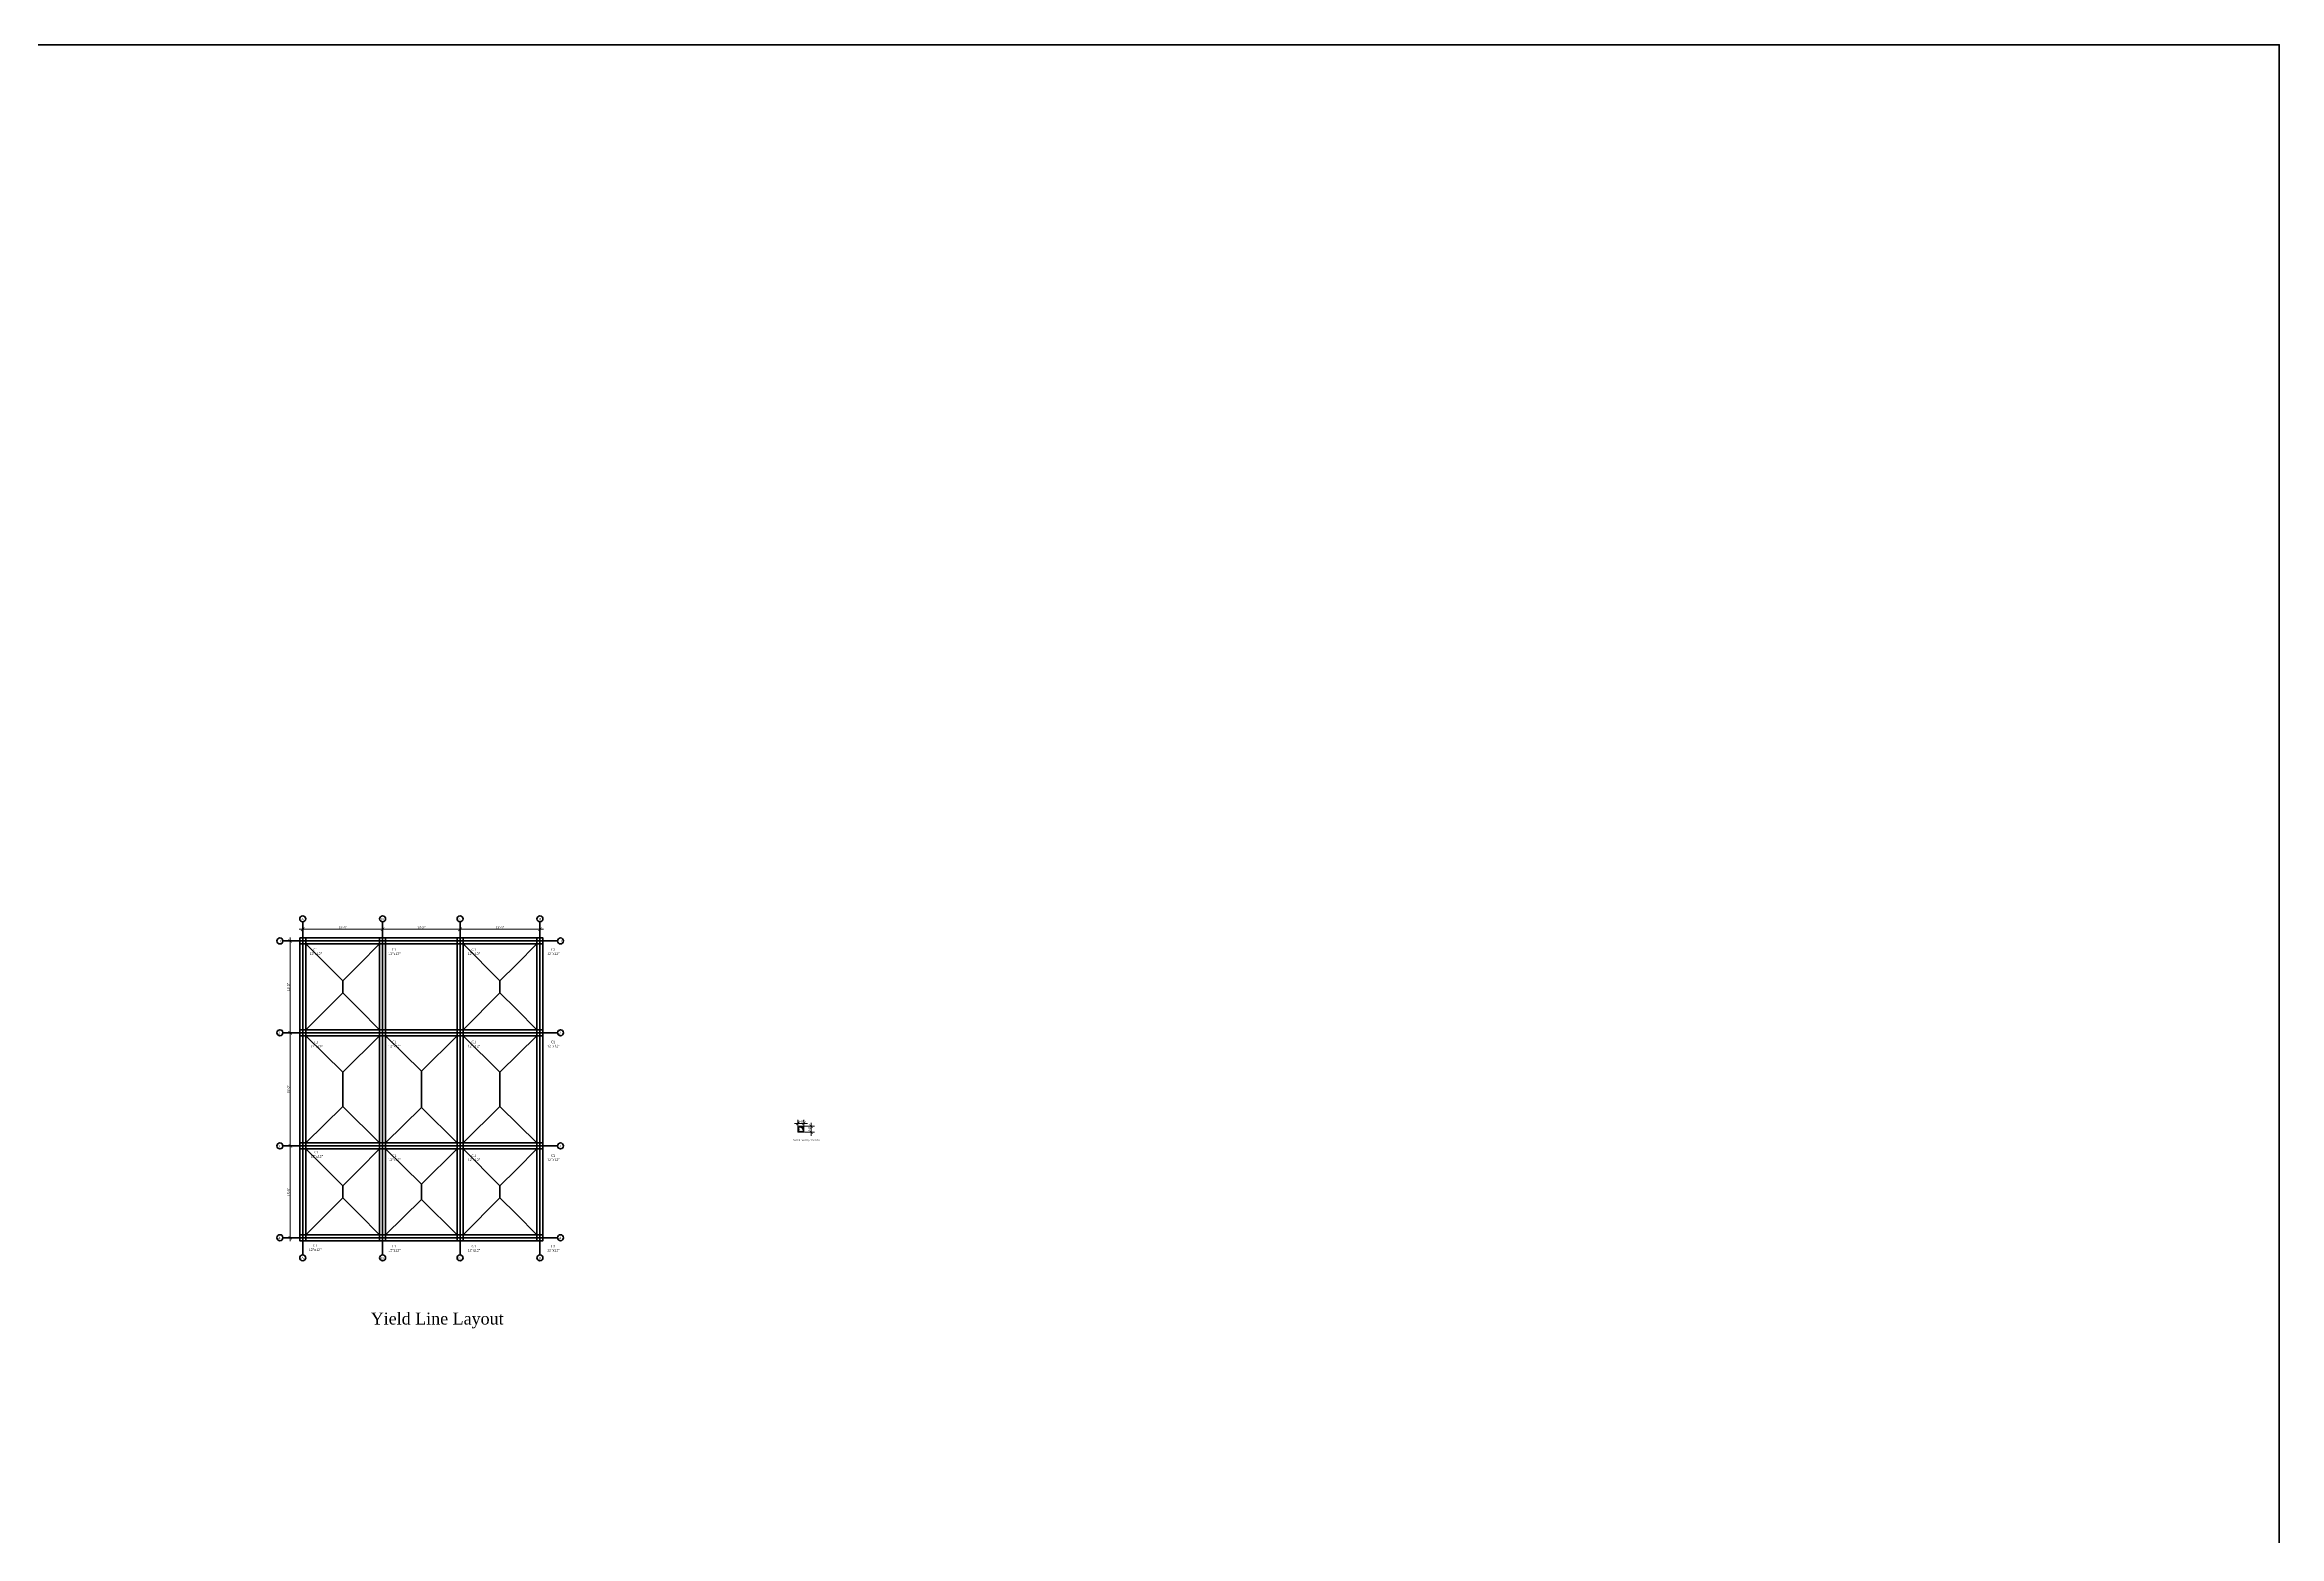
# Model space of a CAD drawing. Header units: inches. Extents: x -79350 to 491628, y -93215 to 155882.
# Drawn here: x 14131 to 18634, y 152351 to 155357 of the extents above; entities that cross this region are included whole.
import ezdxf

# ---------------------------------------------------------------- set-up
doc = ezdxf.new("R2010")
doc.units = ezdxf.units.IN
doc.header["$MEASUREMENT"] = 0
doc.linetypes.add('ACAD_ISO03W100', pattern=[30, 12, -18])
doc.layers.get('0').update_dxf_attribs({"lineweight": 30})
for name, color, linetype in [('Bar- 10 mm', 132, 'Continuous'), ('Bar- 16 mm', 5, 'Continuous'), ('ConcreteBody', 252, 'Continuous')]:
    doc.layers.add(name, color=color, linetype=linetype)
for name, color, linetype, lineweight in [('Beam Line', 6, 'ACAD_ISO03W100', 25), ('Column', 1, 'Continuous', 30), ('LINE', 7, 'Continuous', 20)]:
    doc.layers.add(name, color=color, linetype=linetype, lineweight=lineweight)
doc.styles.get("Standard").update_dxf_attribs({"font": 'times.ttf', "height": 12})
doc.styles.add('Text', font='times.ttf', dxfattribs={"width": 0.75, "height": 5})
doc.dimstyles.new('Grid Dimension', dxfattribs={"dimscale": 0, "dimtxt": 5, "dimasz": 7, "dimexe": 7, "dimexo": 1, "dimgap": 1, "dimtad": 1, "dimdec": 0, "dimlfac": -1, "dimzin": 3, "dimdsep": 46, "dimlunit": 3, "dimtxsty": 'Text', "dimblk": 'ARCHTICK', "dimcen": 0.9, "dimdle": 7, "dimclrt": 5, "dimadec": 0, "dimazin": 0, "dimtfac": 0.75, "dimtdec": 0, "dimtix": 1, "dimtofl": 0, "dimtmove": 0, "dimatfit": 0, "dimldrblk": 'ARCHTICK', "dimfxl": 1, "dimtolj": 1, "dimtzin": 0, "dimlwd": -1, "dimlwe": -1, "dimarcsym": 0})

# ---------------------------------------------------------------- blocks, each defined once
blk = doc.blocks.new('_ArchTick')
at = {"color": 0, "linetype": 'ByBlock', "const_width": 0.15}
blk.add_lwpolyline([(-0.5, -0.5), (0.5, 0.5)], dxfattribs=at)
blk = doc.blocks.new('*D405')
at = {"layer": 'Defpoints', "color": 0, "lineweight": 40, "transparency": 16777216}
for p in [(14651, 153577), (14812, 153577), (14812, 153574.5)]:
    blk.add_point(p, dxfattribs=at)
at = {"layer": 'LINE', "color": 0, "transparency": 16777216}
for p, q in [((14644, 153574.5), (14819, 153574.5)), ((14651, 153576), (14651, 153567.5)), ((14812, 153576), (14812, 153567.5))]:
    blk.add_line(p, q, dxfattribs=at)
at = {"layer": 'LINE', "color": 0, "transparency": 16777216, "xscale": 7, "yscale": 7, "zscale": 7, "rotation": 180}
blk.add_blockref('_ArchTick', (14651, 153574.5), dxfattribs=at)
at = {"layer": 'LINE', "color": 0, "transparency": 16777216, "xscale": 7, "yscale": 7, "zscale": 7}
blk.add_blockref('_ArchTick', (14812, 153574.5), dxfattribs=at)
at = {"layer": 'LINE', "color": 5, "lineweight": 40, "transparency": 16777216, "insert": (14731.5, 153578), "char_height": 5, "attachment_point": 5, "style": 'Text'}
blk.add_mtext('\\A1;13\'-5"', dxfattribs=at)
blk = doc.blocks.new('*D406')
at = {"layer": 'Defpoints', "color": 0, "lineweight": 40, "transparency": 16777216}
for p in [(14812, 153574.5), (14968, 153574.5), (14968, 153574.5)]:
    blk.add_point(p, dxfattribs=at)
at = {"layer": 'LINE', "color": 0, "transparency": 16777216}
for p, q in [((14805, 153574.5), (14975, 153574.5)), ((14812, 153575.5), (14812, 153581.5)), ((14968, 153575.5), (14968, 153581.5))]:
    blk.add_line(p, q, dxfattribs=at)
at = {"layer": 'LINE', "color": 0, "transparency": 16777216, "xscale": 7, "yscale": 7, "zscale": 7, "rotation": 180}
blk.add_blockref('_ArchTick', (14812, 153574.5), dxfattribs=at)
at = {"layer": 'LINE', "color": 0, "transparency": 16777216, "xscale": 7, "yscale": 7, "zscale": 7}
blk.add_blockref('_ArchTick', (14968, 153574.5), dxfattribs=at)
at = {"layer": 'LINE', "color": 5, "lineweight": 40, "transparency": 16777216, "insert": (14890, 153578), "char_height": 5, "attachment_point": 5, "style": 'Text'}
blk.add_mtext('\\A1;13\'-0"', dxfattribs=at)
blk = doc.blocks.new('*D407')
at = {"layer": 'Defpoints', "color": 0, "lineweight": 40, "transparency": 16777216}
for p in [(14968, 153574.5), (15129, 153574.5), (15129, 153574.5)]:
    blk.add_point(p, dxfattribs=at)
at = {"layer": 'LINE', "color": 0, "transparency": 16777216}
for p, q in [((14961, 153574.5), (15136, 153574.5)), ((14968, 153575.5), (14968, 153581.5)), ((15129, 153575.5), (15129, 153581.5))]:
    blk.add_line(p, q, dxfattribs=at)
at = {"layer": 'LINE', "color": 0, "transparency": 16777216, "xscale": 7, "yscale": 7, "zscale": 7, "rotation": 180}
blk.add_blockref('_ArchTick', (14968, 153574.5), dxfattribs=at)
at = {"layer": 'LINE', "color": 0, "transparency": 16777216, "xscale": 7, "yscale": 7, "zscale": 7}
blk.add_blockref('_ArchTick', (15129, 153574.5), dxfattribs=at)
at = {"layer": 'LINE', "color": 5, "lineweight": 40, "transparency": 16777216, "insert": (15048.5, 153578), "char_height": 5, "attachment_point": 5, "style": 'Text'}
blk.add_mtext('\\A1;13\'-5"', dxfattribs=at)
blk = doc.blocks.new('*D408')
at = {"layer": 'Defpoints', "color": 0, "lineweight": 40, "transparency": 16777216}
for p in [(14611, 153551), (14611, 153366), (14625.5, 153366)]:
    blk.add_point(p, dxfattribs=at)
at = {"layer": 'LINE', "color": 0, "transparency": 16777216}
for p, q in [((14625.5, 153558), (14625.5, 153359)), ((14612, 153551), (14632.5, 153551)), ((14612, 153366), (14632.5, 153366))]:
    blk.add_line(p, q, dxfattribs=at)
at = {"layer": 'LINE', "color": 0, "transparency": 16777216, "xscale": 7, "yscale": 7, "zscale": 7}
for p, rotation in [((14625.5, 153551), 90), ((14625.5, 153366), 270)]:
    blk.add_blockref('_ArchTick', p, dxfattribs=dict(at, rotation=rotation))
at = {"layer": 'LINE', "color": 5, "lineweight": 40, "transparency": 16777216, "insert": (14622, 153458.5), "char_height": 5, "attachment_point": 5, "rotation": 90, "style": 'Text'}
blk.add_mtext('\\A1;15\'-5"', dxfattribs=at)
blk = doc.blocks.new('*D409')
at = {"layer": 'Defpoints', "color": 0, "lineweight": 40, "transparency": 16777216}
for p in [(14626, 153366), (14626, 153138), (14626, 153138)]:
    blk.add_point(p, dxfattribs=at)
at = {"layer": 'LINE', "color": 0, "transparency": 16777216}
for p, q in [((14626, 153373), (14626, 153131)), ((14625, 153366), (14619, 153366)), ((14625, 153138), (14619, 153138))]:
    blk.add_line(p, q, dxfattribs=at)
at = {"layer": 'LINE', "color": 0, "transparency": 16777216, "xscale": 7, "yscale": 7, "zscale": 7}
for p, rotation in [((14626, 153366), 90), ((14626, 153138), 270)]:
    blk.add_blockref('_ArchTick', p, dxfattribs=dict(at, rotation=rotation))
at = {"layer": 'LINE', "color": 5, "lineweight": 40, "transparency": 16777216, "insert": (14622.4, 153252), "char_height": 5, "attachment_point": 5, "rotation": 90, "style": 'Text'}
blk.add_mtext('\\A1;19\'-0"', dxfattribs=at)
blk = doc.blocks.new('*D410')
at = {"layer": 'Defpoints', "color": 0, "lineweight": 40, "transparency": 16777216}
for p in [(14626, 153138), (14626, 152953), (14626, 152953)]:
    blk.add_point(p, dxfattribs=at)
at = {"layer": 'LINE', "color": 0, "transparency": 16777216}
for p, q in [((14625, 153138), (14619, 153138)), ((14626, 153145), (14626, 152946)), ((14625, 152953), (14619, 152953))]:
    blk.add_line(p, q, dxfattribs=at)
at = {"layer": 'LINE', "color": 0, "transparency": 16777216, "xscale": 7, "yscale": 7, "zscale": 7}
for p, rotation in [((14626, 153138), 90), ((14626, 152953), 270)]:
    blk.add_blockref('_ArchTick', p, dxfattribs=dict(at, rotation=rotation))
at = {"layer": 'LINE', "color": 5, "lineweight": 40, "transparency": 16777216, "insert": (14622.5, 153045.5), "char_height": 5, "attachment_point": 5, "rotation": 90, "style": 'Text'}
blk.add_mtext('\\A1;15\'-5"', dxfattribs=at)
blk = doc.blocks.new('*D411')
at = {"layer": 'Defpoints', "color": 0, "linetype": 'ByBlock', "lineweight": 40, "transparency": 16777216}
for p in [(15649, 153183.5), (15649, 153177.5), (15661, 153177.5)]:
    blk.add_point(p, dxfattribs=at)
at = {"layer": 'LINE', "color": 0, "transparency": 16777216}
for p, q in [((15668, 153183.5), (15642, 153183.5)), ((15649, 153178.5), (15649, 153190.5)), ((15661, 153178.5), (15661, 153190.5))]:
    blk.add_line(p, q, dxfattribs=at)
at = {"layer": 'LINE', "color": 0, "linetype": 'ByBlock', "transparency": 16777216, "xscale": 7, "yscale": 7, "zscale": 7, "rotation": 180}
blk.add_blockref('_ArchTick', (15649, 153183.5), dxfattribs=at)
at = {"layer": 'LINE', "color": 0, "linetype": 'ByBlock', "transparency": 16777216, "xscale": 7, "yscale": 7, "zscale": 7}
blk.add_blockref('_ArchTick', (15661, 153183.5), dxfattribs=at)
at = {"layer": 'LINE', "color": 5, "linetype": 'ByBlock', "lineweight": 40, "transparency": 16777216, "insert": (15655, 153187), "char_height": 5, "attachment_point": 5, "style": 'Text'}
blk.add_mtext('\\A1;1\'-0"', dxfattribs=at)
blk = doc.blocks.new('*D392')
at = {"layer": 'Defpoints', "color": 0, "linetype": 'ByBlock', "lineweight": 40, "transparency": 16777216}
for p in [(15661, 153177.5), (15661, 153165.5), (15675.5, 153165.5)]:
    blk.add_point(p, dxfattribs=at)
at = {"layer": 'LINE', "color": 0, "transparency": 16777216}
for p, q in [((15662, 153177.5), (15682.5, 153177.5)), ((15662, 153165.5), (15682.5, 153165.5)), ((15675.5, 153184.5), (15675.5, 153158.5))]:
    blk.add_line(p, q, dxfattribs=at)
at = {"layer": 'LINE', "color": 0, "linetype": 'ByBlock', "transparency": 16777216, "xscale": 7, "yscale": 7, "zscale": 7}
for p, rotation in [((15675.5, 153177.5), 90), ((15675.5, 153165.5), 270)]:
    blk.add_blockref('_ArchTick', p, dxfattribs=dict(at, rotation=rotation))
at = {"layer": 'LINE', "color": 5, "linetype": 'ByBlock', "lineweight": 40, "transparency": 16777216, "insert": (15672, 153171.5), "char_height": 5, "attachment_point": 5, "rotation": 90, "style": 'Text'}
blk.add_mtext('\\A1;1\'-0"', dxfattribs=at)

msp = doc.modelspace()

# ---------------------------------------------------------------- linework, layer by layer
at = {"color": 138, "linetype": 'ByBlock', "lineweight": 40, "true_color": 0x004a5e}
msp.add_lwpolyline([(8932, 155357), (18634, 155357), (18634, 148978), (8932, 148978)], close=True, dxfattribs=at)
at = {"layer": 'Bar- 10 mm', "linetype": 'Continuous', "lineweight": 0, "ltscale": 3}
for p, q in [((15657.44, 153175.61), (15655.73, 153173.9)), ((15655.73, 153173.9), (15656.01, 153173.63)), ((15657.75, 153175.36), (15656.01, 153173.63)), ((15658.86, 153174.24), (15657.09, 153172.48)), ((15657.09, 153172.48), (15657.37, 153172.2)), ((15659.13, 153173.96), (15657.37, 153172.2)), ((15659.13, 153173.96), (15659.11, 153173.94))]:
    msp.add_line(p, q, dxfattribs=at)
for points in [[(15650.5, 153168.18), (15650.5, 153174.82)], [(15650.89, 153168.18), (15650.89, 153174.82)], [(15651.68, 153176), (15658.32, 153176)], [(15651.68, 153175.61), (15658.32, 153175.61)], [(15658.32, 153167.39), (15651.68, 153167.39)], [(15658.32, 153167), (15651.68, 153167)], [(15659.11, 153173.94), (15659.11, 153168.18)], [(15659.5, 153174.82), (15659.5, 153168.18)]]:
    msp.add_lwpolyline(points, dxfattribs=at)
for centre, radius, start, end in [((15651.68, 153174.82), 1.18, 90, 180), ((15651.68, 153168.18), 1.18, 180, 270), ((15651.68, 153174.82), 0.787, 90, 180), ((15651.68, 153168.18), 0.787, 180, 270), ((15658.32, 153174.82), 0.787, 0, 136.40322), ((15658.32, 153174.82), 1.18, 313.08062, 90), ((15658.32, 153174.82), 0.787, 313.08062, 90), ((15658.32, 153168.18), 1.18, 270, 0), ((15658.32, 153168.18), 0.787, 270, 0)]:
    msp.add_arc(centre, radius, start, end, dxfattribs=at)
at = {"layer": 'Bar- 16 mm', "color": 5, "linetype": 'Continuous', "lineweight": 0, "ltscale": 3, "const_width": 0.315}
for points in [[(15651.05, 153171.5, -1), (15651.37, 153171.5, -1)], [(15651.09, 153175.19, 1), (15651.41, 153175.19, 1)], [(15651.09, 153167.81, -1), (15651.41, 153167.81, -1)], [(15655, 153175.13, -1), (15655, 153175.45, -1)], [(15655, 153167.87, 1), (15655, 153167.55, 1)], [(15658.87, 153171.5, 1), (15658.55, 153171.5, 1)], [(15658.91, 153175.19, -1), (15658.59, 153175.19, -1)], [(15658.91, 153167.81, 1), (15658.59, 153167.81, 1)]]:
    msp.add_lwpolyline(points, format="xyb", close=True, dxfattribs=at)
at = {"layer": 'Bar- 16 mm', "linetype": 'Continuous', "lineweight": 0, "ltscale": 3}
for centre in [(15651.21, 153171.5), (15651.25, 153175.19), (15651.25, 153167.81), (15655, 153175.29), (15655, 153167.71), (15658.71, 153171.5), (15658.75, 153175.19), (15658.75, 153167.81)]:
    msp.add_circle(centre, 0.315, dxfattribs=at)
at = {"layer": 'Beam Line', "linetype": 'ByBlock', "lineweight": 40}
for p, q in [((14657, 153557), (14806, 153557)), ((14818, 153557), (14962, 153557)), ((14974, 153557), (15123, 153557)), ((14657, 153545), (14806, 153545)), ((14818, 153545), (14962, 153545)), ((14974, 153545), (15123, 153545)), ((14657, 153372), (14806, 153372)), ((14818, 153372), (14968, 153372)), ((14974, 153372), (15123, 153372)), ((14657, 153360), (14806, 153360)), ((14818, 153360), (14962, 153360)), ((14974, 153360), (15123, 153360)), ((14657, 153144), (14806, 153144)), ((14657, 153132), (14806, 153132)), ((14818, 153144), (14962, 153144)), ((14818, 153132), (14962, 153132)), ((14974, 153144), (15123, 153144)), ((14974, 153132), (15123, 153132)), ((14657, 152959), (14806, 152959)), ((14657, 152947), (14806, 152947)), ((14818, 152959), (14962, 152959)), ((14818, 152947), (14962, 152947)), ((14974, 152959), (15123, 152959)), ((14974, 152947), (15123, 152947))]:
    msp.add_line(p, q, dxfattribs=at)
at = {"layer": 'Beam Line', "color": 6, "linetype": 'ByBlock', "lineweight": 40}
for p, q in [((14645, 153545), (14645, 153372)), ((14657, 153372), (14657, 153545)), ((14806, 153545), (14806, 153372)), ((14818, 153372), (14818, 153545)), ((14962, 153545), (14962, 153372)), ((14974, 153372), (14974, 153545)), ((15123, 153545), (15123, 153372)), ((15135, 153372), (15135, 153545)), ((14645, 153360), (14645, 153144)), ((14657, 153144), (14657, 153360)), ((14806, 153360), (14806, 153144)), ((14818, 153144), (14818, 153360)), ((14962, 153360), (14962, 153144)), ((14974, 153144), (14974, 153360)), ((15123, 153360), (15123, 153144)), ((15135, 153144), (15135, 153360)), ((14645, 153132), (14645, 152959)), ((14657, 152959), (14657, 153132)), ((14806, 153132), (14806, 152959)), ((14818, 152959), (14818, 153132)), ((14962, 153132), (14962, 152959)), ((14974, 152959), (14974, 153132)), ((15123, 153132), (15123, 152959)), ((15135, 152959), (15135, 153132))]:
    msp.add_line(p, q, dxfattribs=at)
at = {"layer": 'Column', "lineweight": 40}
for points in [[(14645, 153557), (14657, 153557), (14657, 153545), (14645, 153545)], [(14806, 153557), (14818, 153557), (14818, 153545), (14806, 153545)], [(14962, 153557), (14974, 153557), (14974, 153545), (14962, 153545)], [(15123, 153557), (15135, 153557), (15135, 153545), (15123, 153545)], [(14645, 153372), (14657, 153372), (14657, 153360), (14645, 153360)], [(14806, 153372), (14818, 153372), (14818, 153360), (14806, 153360)], [(14962, 153372), (14974, 153372), (14974, 153360), (14962, 153360)], [(15123, 153372), (15135, 153372), (15135, 153360), (15123, 153360)], [(14645, 153144), (14657, 153144), (14657, 153132), (14645, 153132)], [(14806, 153144), (14818, 153144), (14818, 153132), (14806, 153132)], [(14962, 153144), (14974, 153144), (14974, 153132), (14962, 153132)], [(15123, 153144), (15135, 153144), (15135, 153132), (15123, 153132)], [(14645, 152959), (14657, 152959), (14657, 152947), (14645, 152947)], [(14806, 152959), (14818, 152959), (14818, 152947), (14806, 152947)], [(14962, 152959), (14974, 152959), (14974, 152947), (14962, 152947)], [(15123, 152959), (15135, 152959), (15135, 152947), (15123, 152947)]]:
    msp.add_lwpolyline(points, close=True, dxfattribs=at)
at = {"layer": 'ConcreteBody', "linetype": 'Continuous', "lineweight": 0, "ltscale": 3}
msp.add_lwpolyline([(15649, 153177.5), (15661, 153177.5), (15661, 153165.5), (15649, 153165.5)], close=True, dxfattribs=at)
at = {"layer": 'LINE', "lineweight": 40}
for p, q in [((14651, 153589.5), (14651, 152918.5)), ((14812, 153589.5), (14812, 152918.5)), ((14968, 153589.5), (14968, 152918.5)), ((15129, 153589.5), (15129, 152918.5)), ((14611, 153551), (15164.5, 153551)), ((14611, 153366), (15164.5, 153366)), ((14611, 153138), (15164.5, 153138)), ((14611, 152953), (15164.5, 152953))]:
    msp.add_line(p, q, dxfattribs=at)
at = {"layer": 'LINE', "linetype": 'ByBlock', "lineweight": 40}
for p, q in [((14657, 153545), (14731.5, 153470.5)), ((14806, 153545), (14764.75, 153503.75)), ((14974, 153545), (15048.5, 153470.5)), ((15123, 153545), (15081.75, 153503.75)), ((14764.75, 153503.75), (14731.5, 153470.5)), ((14731.5, 153470.5), (14731.5, 153446.5)), ((15081.75, 153503.75), (15048.5, 153470.5)), ((15048.5, 153470.5), (15048.5, 153446.5)), ((14657, 153372), (14731.5, 153446.5)), ((14764.75, 153413.25), (14731.5, 153446.5)), ((14974, 153372), (15048.5, 153446.5)), ((15081.75, 153413.25), (15048.5, 153446.5)), ((14806, 153372), (14764.75, 153413.25)), ((14764.75, 153413.25), (14764.75, 153413.25)), ((14764.75, 153413.25), (14764.75, 153413.25)), ((15123, 153372), (15081.75, 153413.25)), ((14657, 153360), (14731.5, 153286.41)), ((14806, 153360), (14731.5, 153286.41)), ((14818, 153360), (14890, 153288.84)), ((14962, 153360), (14890, 153288.84)), ((14974, 153360), (15048.5, 153286.41)), ((15123, 153360), (15048.5, 153286.41)), ((14731.5, 153286.41), (14731.5, 153217.59)), ((14890, 153288.84), (14890, 153215.16)), ((15048.5, 153286.41), (15048.5, 153217.59)), ((14657, 153144), (14731.5, 153217.59)), ((14806, 153144), (14731.5, 153217.59)), ((14818, 153144), (14890, 153215.16)), ((14962, 153144), (14890, 153215.16)), ((14974, 153144), (15048.5, 153217.59)), ((15123, 153144), (15048.5, 153217.59)), ((14657, 153132), (14731.5, 153057.5)), ((14806, 153132), (14764.75, 153090.75)), ((14818, 153132), (14890, 153060.7)), ((14962, 153132), (14890, 153060.7)), ((14974, 153132), (15048.5, 153057.5)), ((15123, 153132), (15081.75, 153090.75)), ((14764.75, 153090.75), (14731.5, 153057.5)), ((14731.5, 153057.5), (14731.5, 153033.5)), ((14890, 153060.7), (14890, 153030.3)), ((15081.75, 153090.75), (15048.5, 153057.5)), ((15048.5, 153057.5), (15048.5, 153033.5)), ((14657, 152959), (14731.5, 153033.5)), ((14764.75, 153000.25), (14731.5, 153033.5)), ((14818, 152959), (14890, 153030.3)), ((14962, 152959), (14890, 153030.3)), ((14974, 152959), (15048.5, 153033.5)), ((15081.75, 153000.25), (15048.5, 153033.5)), ((14806, 152959), (14764.75, 153000.25)), ((15123, 152959), (15081.75, 153000.25))]:
    msp.add_line(p, q, dxfattribs=at)
at = {"layer": 'LINE', "lineweight": 40}
for centre in [(14651, 153595.5), (14812, 153595.5), (14968, 153595.5), (15129, 153595.5), (14605, 153551), (15170.5, 153551), (14605, 153366), (15170.5, 153366), (14605, 153138), (15170.5, 153138), (14605, 152953), (15170.5, 152953), (14651, 152912.5), (14812, 152912.5), (14968, 152912.5), (15129, 152912.5)]:
    msp.add_circle(centre, 6, dxfattribs=at)

# ---------------------------------------------------------------- texts
at = {"color": 138, "linetype": 'ByBlock', "lineweight": 40, "true_color": 0x004a5e, "attachment_point": 1}
for s, insert, char_height in [('Section Detailing of Column', (15639.5, 153151.38), 3), ('Yield Line Layout', (14788, 152802.15), 24)]:
    msp.add_mtext_dynamic_manual_height_columns(s, width=455, gutter_width=60, heights=[5.23], dxfattribs=dict(at, insert=insert, char_height=char_height))
at = {"layer": 'LINE', "lineweight": 40, "char_height": 5, "attachment_point": 1}
for s, width, insert in [('A', 24, (14648, 153597.5)), ('B', 24, (14809, 153597.5)), ('C', 24, (14965, 153597.5)), ('D', 24, (15126, 153597.5)), ('1', 24, (14605, 153553)), ('1', 24, (15170.5, 153553)), ('{\\C5;    C1^J12"x12"}', 37, (14665, 153536.17)), ('{\\C5;    C1^J12"x12"}', 37, (14823.5, 153536.17)), ('{\\C5;    C1^J12"x12"}', 37, (14983.5, 153536.17)), ('{\\C5;    C1^J12"x12"}', 37, (15143.5, 153536.17)), ('2', 24, (14602, 153368)), ('{\\C5;    C1^J12"x12"}', 37, (14666.5, 153349)), ('{\\C5;    C1^J12"x12"}', 37, (14823.5, 153350)), ('{\\C5;    C1^J12"x12"}', 37, (14983.5, 153350)), ('{\\C5;    C1^J12"x12"}', 37, (15143.5, 153350)), ('2', 24, (15167.5, 153368)), ('3', 24, (14602, 153140)), ('{\\C5;    C1^J12"x12"}', 37, (14667, 153127.83)), ('{\\C5;    C1^J12"x12"}', 37, (14823.5, 153121)), ('{\\C5;    C1^J12"x12"}', 37, (14983.5, 153121)), ('{\\C5;    C1^J12"x12"}', 37, (15143.5, 153121)), ('3', 24, (15167.5, 153140)), ('4', 24, (14602, 152955)), ('{\\C5;    C1^J12"x12"}', 37, (14663.5, 152939.83)), ('{\\C5;    C1^J12"x12"}', 37, (14823.5, 152938.5)), ('{\\C5;    C1^J12"x12"}', 37, (14983.5, 152938.5)), ('{\\C5;    C1^J12"x12"}', 37, (15143.5, 152938.5)), ('4', 24, (15167.5, 152955)), ('A', 24, (14648, 152914.5)), ('B', 24, (14809, 152914.5)), ('C', 24, (14965, 152914.5)), ('D', 24, (15126, 152914.5))]:
    msp.add_mtext_dynamic_manual_height_columns(s, width=width, gutter_width=60, heights=[0], dxfattribs=dict(at, insert=insert))

# ---------------------------------------------------------------- dimensions: what is measured, and where the dimension line sits
at = {"layer": 'LINE', "lineweight": 40}
dim = msp.add_linear_dim(base=(14625.5, 153366), p1=(14611, 153551), p2=(14611, 153366), angle=90, dimstyle='Grid Dimension', override={"dimscale": 1}, dxfattribs=at)
dim.commit()
dim.dimension.update_dxf_attribs({"geometry": '*D408', "text_midpoint": (14625.5, 153458.5), "dimtype": 160})
for base, p1, p2, picture, middle in [((14812, 153574.5), (14651, 153577), (14812, 153577), '*D405', (14731.5, 153578.04)), ((14968, 153574.5), (14812, 153574.5), (14968, 153574.5), '*D406', (14890, 153578.04)), ((15129, 153574.5), (14968, 153574.5), (15129, 153574.5), '*D407', (15048.5, 153578.04))]:
    dim = msp.add_linear_dim(base=base, p1=p1, p2=p2, dimstyle='Grid Dimension', override={"dimscale": 1}, dxfattribs=at)
    dim.commit()
    dim.dimension.update_dxf_attribs({"geometry": picture, "text_midpoint": middle})
for base, p1, p2, picture, middle in [((14626, 153138), (14626, 153366), (14626, 153138), '*D409', (14622.45, 153252)), ((14626, 152953), (14626, 153138), (14626, 152953), '*D410', (14622.46, 153045.5))]:
    dim = msp.add_linear_dim(base=base, p1=p1, p2=p2, angle=90, dimstyle='Grid Dimension', override={"dimscale": 1}, dxfattribs=at)
    dim.commit()
    dim.dimension.update_dxf_attribs({"geometry": picture, "text_midpoint": middle})
at = {"layer": 'LINE', "color": 6, "linetype": 'ByBlock', "lineweight": 40}
dim = msp.add_linear_dim(base=(15649, 153183.5), p1=(15661, 153177.5), p2=(15649, 153177.5), dimstyle='Grid Dimension', override={"dimscale": 1}, dxfattribs=at)
dim.commit()
dim.dimension.update_dxf_attribs({"geometry": '*D411', "text_midpoint": (15655, 153187.04)})
dim = msp.add_linear_dim(base=(15675.5, 153165.5), p1=(15661, 153177.5), p2=(15661, 153165.5), angle=90, dimstyle='Grid Dimension', override={"dimscale": 1}, dxfattribs=at)
dim.commit()
dim.dimension.update_dxf_attribs({"geometry": '*D392', "text_midpoint": (15671.96, 153171.5)})

doc.saveas('drawing.dxf')
